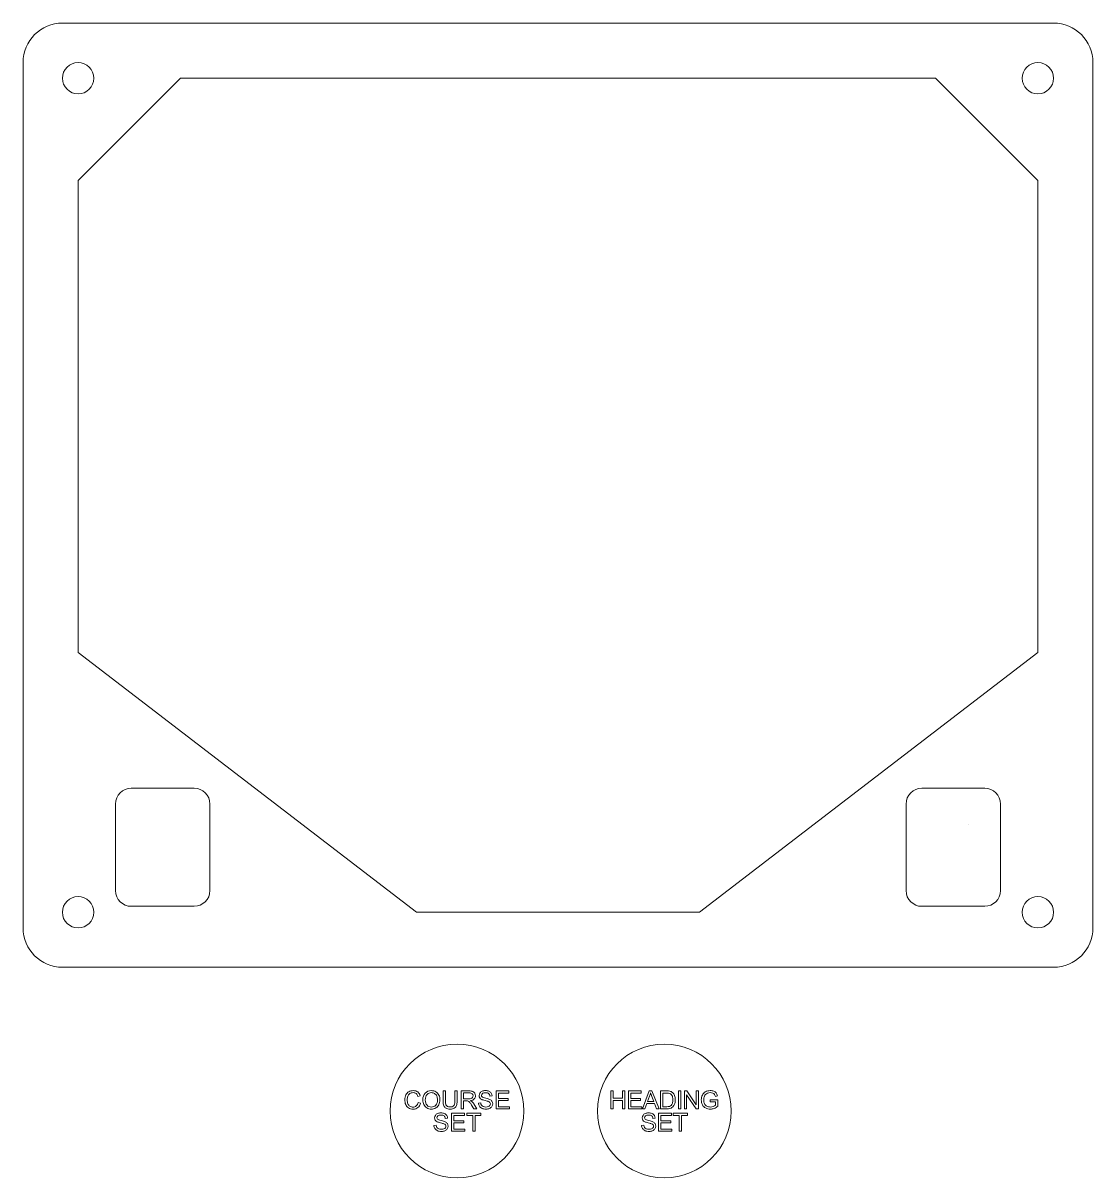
# Model space of a CAD drawing. Header units: millimetres. Extents: x -68 to 211, y -124 to 124.
# Drawn here: x 75.1 to 211.1, y -22.6 to 124.2 of the extents above; entities that cross this region are included whole.
import ezdxf

# ---------------------------------------------------------------- set-up
doc = ezdxf.new("R2010")
doc.units = ezdxf.units.MM
doc.header["$MEASUREMENT"] = 0
doc.layers.add('Layer 1', color=7, linetype='Continuous')

msp = doc.modelspace()

# ---------------------------------------------------------------- linework, layer by layer
at = {"layer": 'Layer 1', "color": 250, "lineweight": 9}
for centre, major_axis in [((82.1061, 117.1821), (0, 2)), ((204.106, 117.1821), (0, 2)), ((82.1061, 11.1822), (0, 2)), ((204.106, 11.1822), (0, 2)), ((130.2755, -14.0834), (0, 8.5001)), ((156.6283, -14.0834), (0, 8.5001))]:
    msp.add_ellipse(centre, major_axis=major_axis, ratio=1, dxfattribs=at)
for points in [[(206.1061, 4.1822), (206.1061, 4.1822), (80.106, 4.1822), (80.106, 4.1822), (80.106, 4.1822), (77.356, 4.1822), (75.1061, 6.4322), (75.1061, 9.1822), (75.1061, 9.1822), (75.1061, 9.1822), (75.1061, 119.1821), (75.1061, 119.1821), (75.1061, 119.1821), (75.1061, 121.9321), (77.356, 124.1821), (80.106, 124.1821), (80.106, 124.1821), (80.106, 124.1821), (206.1061, 124.1821), (206.1061, 124.1821), (206.1061, 124.1821), (208.8561, 124.1821), (211.106, 121.9321), (211.106, 119.1821), (211.106, 119.1821), (211.106, 119.1821), (211.106, 9.1822), (211.106, 9.1822), (211.106, 9.1822), (211.106, 6.4322), (208.8561, 4.1822), (206.1061, 4.1822)], [(82.1061, 104.1821), (82.1061, 104.1821), (95.1062, 117.1821), (95.1062, 117.1821), (95.1062, 117.1821), (95.1062, 117.1821), (191.1059, 117.1821), (191.1059, 117.1821), (191.1059, 117.1821), (191.1059, 117.1821), (204.106, 104.1821), (204.106, 104.1821), (204.106, 104.1821), (204.106, 104.1821), (204.106, 44.1822), (204.106, 44.1822), (204.106, 44.1822), (204.106, 44.1822), (161.106, 11.1822), (161.106, 11.1822), (161.106, 11.1822), (161.106, 11.1822), (125.1061, 11.1822), (125.1061, 11.1822), (125.1061, 11.1822), (125.1061, 11.1822), (82.1061, 44.1822), (82.1061, 44.1822), (82.1061, 44.1822), (82.1061, 44.1822), (82.1061, 104.1821), (82.1061, 104.1821)], [(96.856, 26.9322), (96.856, 26.9322), (88.856, 26.9322), (88.856, 26.9322), (88.856, 26.9322), (87.756, 26.9321), (86.856, 26.0321), (86.856, 24.9321), (86.856, 24.9321), (86.856, 24.9321), (86.8561, 13.9321), (86.8561, 13.9321), (86.8561, 13.9321), (86.8562, 12.8321), (87.7561, 11.9321), (88.8562, 11.9322), (88.8562, 11.9322), (88.8562, 11.9322), (96.8562, 11.9322), (96.8562, 11.9322), (96.8562, 11.9322), (97.9562, 11.9322), (98.8562, 12.8322), (98.8561, 13.9323), (98.8561, 13.9323), (98.8561, 13.9323), (98.856, 24.9322), (98.856, 24.9322), (98.856, 24.9322), (98.856, 26.0322), (97.9561, 26.9322), (96.856, 26.9322)], [(197.356, 26.9322), (197.356, 26.9322), (189.356, 26.9322), (189.356, 26.9322), (189.356, 26.9322), (188.256, 26.9321), (187.356, 26.0321), (187.356, 24.9321), (187.356, 24.9321), (187.356, 24.9321), (187.3561, 13.9321), (187.3561, 13.9321), (187.3561, 13.9321), (187.3562, 12.8321), (188.2561, 11.9321), (189.3562, 11.9322), (189.3562, 11.9322), (189.3562, 11.9322), (197.3562, 11.9322), (197.3562, 11.9322), (197.3562, 11.9322), (198.4562, 11.9322), (199.3562, 12.8322), (199.3561, 13.9323), (199.3561, 13.9323), (199.3561, 13.9323), (199.356, 24.9322), (199.356, 24.9322), (199.356, 24.9322), (199.356, 26.0322), (198.4561, 26.9322), (197.356, 26.9322)]]:
    msp.add_open_spline(points, degree=3, knots=[0, 0, 0, 0, 0.11111111, 0.11111111, 0.11111111, 0.11111111, 0.22222222, 0.22222222, 0.22222222, 0.22222222, 0.33333333, 0.33333333, 0.33333333, 0.33333333, 0.44444444, 0.44444444, 0.44444444, 0.44444444, 0.55555556, 0.55555556, 0.55555556, 0.55555556, 0.66666667, 0.66666667, 0.66666667, 0.66666667, 0.77777778, 0.77777778, 0.77777778, 0.77777778, 1, 1, 1, 1], dxfattribs=at)
msp.add_open_spline([(195.3344, 22.3199), (195.3344, 22.3199), (195.324, 22.327), (195.324, 22.327)], degree=3, dxfattribs=at)
at = {"layer": 'Layer 1', "color": 240, "lineweight": 9}
for points, knots in [([(125.3315, -13.0036), (125.3315, -13.0036), (125.6332, -13.0798), (125.6332, -13.0798), (125.6332, -13.0798), (125.5702, -13.327), (125.4569, -13.5148), (125.2934, -13.6445), (125.2934, -13.6445), (125.1299, -13.7741), (124.9299, -13.8392), (124.6934, -13.8392), (124.6934, -13.8392), (124.4489, -13.8392), (124.2499, -13.7895), (124.0965, -13.6894), (124.0965, -13.6894), (123.943, -13.59), (123.8266, -13.4455), (123.7467, -13.2566), (123.7467, -13.2566), (123.6668, -13.0671), (123.6266, -12.8645), (123.6266, -12.6475), (123.6266, -12.6475), (123.6266, -12.411), (123.6715, -12.2046), (123.762, -12.0284), (123.762, -12.0284), (123.8525, -11.8522), (123.9811, -11.7183), (124.1478, -11.6268), (124.1478, -11.6268), (124.3145, -11.5352), (124.4981, -11.4897), (124.6981, -11.4897), (124.6981, -11.4897), (124.9257, -11.4897), (125.1167, -11.5474), (125.2712, -11.6633), (125.2712, -11.6633), (125.4262, -11.7792), (125.5342, -11.9416), (125.5951, -12.1512), (125.5951, -12.1512), (125.5951, -12.1512), (125.2998, -12.221), (125.2998, -12.221), (125.2998, -12.221), (125.2474, -12.0559), (125.1707, -11.9353), (125.0706, -11.8601), (125.0706, -11.8601), (124.9706, -11.7844), (124.8447, -11.7469), (124.6928, -11.7469), (124.6928, -11.7469), (124.5187, -11.7469), (124.3727, -11.7887), (124.2557, -11.8723), (124.2557, -11.8723), (124.1388, -11.9559), (124.0562, -12.0686), (124.0091, -12.2094), (124.0091, -12.2094), (123.9615, -12.3507), (123.9377, -12.4962), (123.9377, -12.6459), (123.9377, -12.6459), (123.9377, -12.8391), (123.9657, -13.0079), (124.0218, -13.1518), (124.0218, -13.1518), (124.0779, -13.2963), (124.1652, -13.4037), (124.2838, -13.4751), (124.2838, -13.4751), (124.4023, -13.5466), (124.5304, -13.582), (124.6685, -13.582), (124.6685, -13.582), (124.8368, -13.582), (124.9786, -13.5333), (125.095, -13.4365), (125.095, -13.4365), (125.2114, -13.3391), (125.2903, -13.1952), (125.3315, -13.0036)], [0, 0, 0, 0, 0.04347826, 0.04347826, 0.04347826, 0.04347826, 0.08695652, 0.08695652, 0.08695652, 0.08695652, 0.13043478, 0.13043478, 0.13043478, 0.13043478, 0.17391304, 0.17391304, 0.17391304, 0.17391304, 0.2173913, 0.2173913, 0.2173913, 0.2173913, 0.26086957, 0.26086957, 0.26086957, 0.26086957, 0.30434783, 0.30434783, 0.30434783, 0.30434783, 0.34782609, 0.34782609, 0.34782609, 0.34782609, 0.39130435, 0.39130435, 0.39130435, 0.39130435, 0.43478261, 0.43478261, 0.43478261, 0.43478261, 0.47826087, 0.47826087, 0.47826087, 0.47826087, 0.52173913, 0.52173913, 0.52173913, 0.52173913, 0.56521739, 0.56521739, 0.56521739, 0.56521739, 0.60869565, 0.60869565, 0.60869565, 0.60869565, 0.65217391, 0.65217391, 0.65217391, 0.65217391, 0.69565217, 0.69565217, 0.69565217, 0.69565217, 0.73913043, 0.73913043, 0.73913043, 0.73913043, 0.7826087, 0.7826087, 0.7826087, 0.7826087, 0.82608696, 0.82608696, 0.82608696, 0.82608696, 0.86956522, 0.86956522, 0.86956522, 0.86956522, 0.91304348, 0.91304348, 0.91304348, 0.91304348, 1, 1, 1, 1]), ([(125.9219, -12.6946), (125.9219, -12.3178), (126.0235, -12.0226), (126.2262, -11.8093), (126.2262, -11.8093), (126.4288, -11.5961), (126.6903, -11.4897), (127.0109, -11.4897), (127.0109, -11.4897), (127.221, -11.4897), (127.4099, -11.54), (127.5787, -11.64), (127.5787, -11.64), (127.747, -11.74), (127.8756, -11.8797), (127.964, -12.0591), (127.964, -12.0591), (128.0523, -12.2379), (128.0968, -12.4411), (128.0968, -12.6682), (128.0968, -12.6682), (128.0968, -12.8983), (128.0502, -13.1047), (127.9571, -13.2862), (127.9571, -13.2862), (127.8639, -13.4683), (127.7322, -13.6058), (127.5618, -13.699), (127.5618, -13.699), (127.3909, -13.7926), (127.2067, -13.8392), (127.0093, -13.8392), (127.0093, -13.8392), (126.795, -13.8392), (126.604, -13.7873), (126.4352, -13.6842), (126.4352, -13.6842), (126.2669, -13.581), (126.1389, -13.4402), (126.0521, -13.2613), (126.0521, -13.2613), (125.9653, -13.083), (125.9219, -12.8941), (125.9219, -12.6946)], [0, 0, 0, 0, 0.08333333, 0.08333333, 0.08333333, 0.08333333, 0.16666667, 0.16666667, 0.16666667, 0.16666667, 0.25, 0.25, 0.25, 0.25, 0.33333333, 0.33333333, 0.33333333, 0.33333333, 0.41666667, 0.41666667, 0.41666667, 0.41666667, 0.5, 0.5, 0.5, 0.5, 0.58333333, 0.58333333, 0.58333333, 0.58333333, 0.66666667, 0.66666667, 0.66666667, 0.66666667, 0.75, 0.75, 0.75, 0.75, 0.83333333, 0.83333333, 0.83333333, 0.83333333, 1, 1, 1, 1]), ([(129.9815, -11.5278), (129.9815, -11.5278), (130.2831, -11.5278), (130.2831, -11.5278), (130.2831, -11.5278), (130.2831, -11.5278), (130.2831, -12.8407), (130.2831, -12.8407), (130.2831, -12.8407), (130.2831, -13.0693), (130.2571, -13.2508), (130.2058, -13.3852), (130.2058, -13.3852), (130.154, -13.5191), (130.0608, -13.6286), (129.9264, -13.7127), (129.9264, -13.7127), (129.7915, -13.7969), (129.6153, -13.8392), (129.3962, -13.8392), (129.3962, -13.8392), (129.184, -13.8392), (129.0099, -13.8027), (128.875, -13.7291), (128.875, -13.7291), (128.7395, -13.6556), (128.6432, -13.5497), (128.5855, -13.4106), (128.5855, -13.4106), (128.5278, -13.2714), (128.4987, -13.0814), (128.4987, -12.8407), (128.4987, -12.8407), (128.4987, -12.8407), (128.4987, -11.5278), (128.4987, -11.5278), (128.4987, -11.5278), (128.4987, -11.5278), (128.8004, -11.5278), (128.8004, -11.5278), (128.8004, -11.5278), (128.8004, -11.5278), (128.8004, -12.8401), (128.8004, -12.8401), (128.8004, -12.8401), (128.8004, -13.0375), (128.8189, -13.1836), (128.8554, -13.2767), (128.8554, -13.2767), (128.8919, -13.3704), (128.9543, -13.4429), (129.0438, -13.4931), (129.0438, -13.4931), (129.1327, -13.5439), (129.2417, -13.5693), (129.3703, -13.5693), (129.3703, -13.5693), (129.5904, -13.5693), (129.7476, -13.5191), (129.8412, -13.419), (129.8412, -13.419), (129.9349, -13.3185), (129.9815, -13.1259), (129.9815, -12.8401), (129.9815, -12.8401), (129.9815, -12.8401), (129.9815, -11.5278), (129.9815, -11.5278)], [0, 0, 0, 0, 0.05555556, 0.05555556, 0.05555556, 0.05555556, 0.11111111, 0.11111111, 0.11111111, 0.11111111, 0.16666667, 0.16666667, 0.16666667, 0.16666667, 0.22222222, 0.22222222, 0.22222222, 0.22222222, 0.27777778, 0.27777778, 0.27777778, 0.27777778, 0.33333333, 0.33333333, 0.33333333, 0.33333333, 0.38888889, 0.38888889, 0.38888889, 0.38888889, 0.44444444, 0.44444444, 0.44444444, 0.44444444, 0.5, 0.5, 0.5, 0.5, 0.55555556, 0.55555556, 0.55555556, 0.55555556, 0.61111111, 0.61111111, 0.61111111, 0.61111111, 0.66666667, 0.66666667, 0.66666667, 0.66666667, 0.72222222, 0.72222222, 0.72222222, 0.72222222, 0.77777778, 0.77777778, 0.77777778, 0.77777778, 0.83333333, 0.83333333, 0.83333333, 0.83333333, 0.88888889, 0.88888889, 0.88888889, 0.88888889, 1, 1, 1, 1]), ([(130.8004, -13.8011), (130.8004, -13.8011), (130.8004, -11.5278), (130.8004, -11.5278), (130.8004, -11.5278), (130.8004, -11.5278), (131.808, -11.5278), (131.808, -11.5278), (131.808, -11.5278), (132.0106, -11.5278), (132.1646, -11.5484), (132.2699, -11.5892), (132.2699, -11.5892), (132.3752, -11.6299), (132.4594, -11.7019), (132.5223, -11.8051), (132.5223, -11.8051), (132.5853, -11.9083), (132.6165, -12.0226), (132.6165, -12.1475), (132.6165, -12.1475), (132.6165, -12.3088), (132.5641, -12.4448), (132.4599, -12.5554), (132.4599, -12.5554), (132.3556, -12.666), (132.1948, -12.7359), (131.9768, -12.766), (131.9768, -12.766), (132.0567, -12.8041), (132.117, -12.8422), (132.1583, -12.8793), (132.1583, -12.8793), (132.2461, -12.9597), (132.3292, -13.0608), (132.407, -13.182), (132.407, -13.182), (132.407, -13.182), (132.8001, -13.8011), (132.8001, -13.8011), (132.8001, -13.8011), (132.8001, -13.8011), (132.4244, -13.8011), (132.4244, -13.8011), (132.4244, -13.8011), (132.4244, -13.8011), (132.1239, -13.328), (132.1239, -13.328), (132.1239, -13.328), (132.0366, -13.191), (131.9641, -13.0867), (131.9074, -13.0142), (131.9074, -13.0142), (131.8503, -12.9417), (131.7995, -12.8915), (131.7545, -12.8624), (131.7545, -12.8624), (131.7101, -12.8338), (131.664, -12.8137), (131.6175, -12.802), (131.6175, -12.802), (131.5836, -12.7952), (131.528, -12.7914), (131.4502, -12.7914), (131.4502, -12.7914), (131.4502, -12.7914), (131.1021, -12.7914), (131.1021, -12.7914), (131.1021, -12.7914), (131.1021, -12.7914), (131.1021, -13.8011), (131.1021, -13.8011), (131.1021, -13.8011), (131.1021, -13.8011), (130.8004, -13.8011), (130.8004, -13.8011)], [0, 0, 0, 0, 0.05, 0.05, 0.05, 0.05, 0.1, 0.1, 0.1, 0.1, 0.15, 0.15, 0.15, 0.15, 0.2, 0.2, 0.2, 0.2, 0.25, 0.25, 0.25, 0.25, 0.3, 0.3, 0.3, 0.3, 0.35, 0.35, 0.35, 0.35, 0.4, 0.4, 0.4, 0.4, 0.45, 0.45, 0.45, 0.45, 0.5, 0.5, 0.5, 0.5, 0.55, 0.55, 0.55, 0.55, 0.6, 0.6, 0.6, 0.6, 0.65, 0.65, 0.65, 0.65, 0.7, 0.7, 0.7, 0.7, 0.75, 0.75, 0.75, 0.75, 0.8, 0.8, 0.8, 0.8, 0.85, 0.85, 0.85, 0.85, 0.9, 0.9, 0.9, 0.9, 1, 1, 1, 1]), ([(132.9974, -13.0708), (132.9974, -13.0708), (133.2799, -13.0454), (133.2799, -13.0454), (133.2799, -13.0454), (133.2932, -13.1597), (133.3244, -13.2534), (133.3736, -13.327), (133.3736, -13.327), (133.4228, -13.4), (133.499, -13.4593), (133.6022, -13.5048), (133.6022, -13.5048), (133.7054, -13.5497), (133.8218, -13.5725), (133.9509, -13.5725), (133.9509, -13.5725), (134.0657, -13.5725), (134.1668, -13.5556), (134.2547, -13.5212), (134.2547, -13.5212), (134.3425, -13.4868), (134.4076, -13.4397), (134.4504, -13.3799), (134.4504, -13.3799), (134.4933, -13.3201), (134.515, -13.255), (134.515, -13.1851), (134.515, -13.1851), (134.515, -13.1142), (134.4944, -13.0523), (134.4531, -12.9989), (134.4531, -12.9989), (134.4118, -12.946), (134.3436, -12.9015), (134.2483, -12.865), (134.2483, -12.865), (134.1874, -12.8417), (134.0525, -12.8047), (133.8435, -12.7544), (133.8435, -12.7544), (133.6345, -12.7041), (133.4884, -12.657), (133.4048, -12.6126), (133.4048, -12.6126), (133.2963, -12.5554), (133.2159, -12.4845), (133.163, -12.4004), (133.163, -12.4004), (133.1095, -12.3163), (133.0831, -12.2215), (133.0831, -12.1173), (133.0831, -12.1173), (133.0831, -12.0019), (133.1159, -11.8945), (133.181, -11.795), (133.181, -11.795), (133.2461, -11.695), (133.3408, -11.6193), (133.4662, -11.5675), (133.4662, -11.5675), (133.5911, -11.5156), (133.7302, -11.4897), (133.8832, -11.4897), (133.8832, -11.4897), (134.0515, -11.4897), (134.2001, -11.5167), (134.3287, -11.5712), (134.3287, -11.5712), (134.4573, -11.6252), (134.5563, -11.7051), (134.6256, -11.8109), (134.6256, -11.8109), (134.6949, -11.9162), (134.732, -12.0358), (134.7373, -12.1691), (134.7373, -12.1691), (134.7373, -12.1691), (134.4483, -12.1914), (134.4483, -12.1914), (134.4483, -12.1914), (134.433, -12.048), (134.3806, -11.9395), (134.2912, -11.8665), (134.2912, -11.8665), (134.2017, -11.7929), (134.0694, -11.7564), (133.8948, -11.7564), (133.8948, -11.7564), (133.7128, -11.7564), (133.58, -11.7897), (133.4969, -11.8564), (133.4969, -11.8564), (133.4138, -11.9231), (133.372, -12.0035), (133.372, -12.0977), (133.372, -12.0977), (133.372, -12.1792), (133.4016, -12.2464), (133.4604, -12.2993), (133.4604, -12.2993), (133.5186, -12.3517), (133.6694, -12.4062), (133.9139, -12.4612), (133.9139, -12.4612), (134.1583, -12.5168), (134.3261, -12.565), (134.4171, -12.6062), (134.4171, -12.6062), (134.5489, -12.6671), (134.6468, -12.7438), (134.7097, -12.8375), (134.7097, -12.8375), (134.7727, -12.9306), (134.8039, -13.038), (134.8039, -13.1597), (134.8039, -13.1597), (134.8039, -13.2809), (134.7695, -13.3942), (134.7002, -13.5011), (134.7002, -13.5011), (134.6309, -13.608), (134.5319, -13.691), (134.4023, -13.7503), (134.4023, -13.7503), (134.2726, -13.8096), (134.1271, -13.8392), (133.9647, -13.8392), (133.9647, -13.8392), (133.7594, -13.8392), (133.5874, -13.809), (133.4487, -13.7492), (133.4487, -13.7492), (133.3096, -13.6894), (133.2011, -13.5995), (133.1222, -13.4788), (133.1222, -13.4788), (133.0429, -13.3587), (133.0016, -13.2227), (132.9974, -13.0708)], [0, 0, 0, 0, 0.02777778, 0.02777778, 0.02777778, 0.02777778, 0.05555556, 0.05555556, 0.05555556, 0.05555556, 0.08333333, 0.08333333, 0.08333333, 0.08333333, 0.11111111, 0.11111111, 0.11111111, 0.11111111, 0.13888889, 0.13888889, 0.13888889, 0.13888889, 0.16666667, 0.16666667, 0.16666667, 0.16666667, 0.19444444, 0.19444444, 0.19444444, 0.19444444, 0.22222222, 0.22222222, 0.22222222, 0.22222222, 0.25, 0.25, 0.25, 0.25, 0.27777778, 0.27777778, 0.27777778, 0.27777778, 0.30555556, 0.30555556, 0.30555556, 0.30555556, 0.33333333, 0.33333333, 0.33333333, 0.33333333, 0.36111111, 0.36111111, 0.36111111, 0.36111111, 0.38888889, 0.38888889, 0.38888889, 0.38888889, 0.41666667, 0.41666667, 0.41666667, 0.41666667, 0.44444444, 0.44444444, 0.44444444, 0.44444444, 0.47222222, 0.47222222, 0.47222222, 0.47222222, 0.5, 0.5, 0.5, 0.5, 0.52777778, 0.52777778, 0.52777778, 0.52777778, 0.55555556, 0.55555556, 0.55555556, 0.55555556, 0.58333333, 0.58333333, 0.58333333, 0.58333333, 0.61111111, 0.61111111, 0.61111111, 0.61111111, 0.63888889, 0.63888889, 0.63888889, 0.63888889, 0.66666667, 0.66666667, 0.66666667, 0.66666667, 0.69444444, 0.69444444, 0.69444444, 0.69444444, 0.72222222, 0.72222222, 0.72222222, 0.72222222, 0.75, 0.75, 0.75, 0.75, 0.77777778, 0.77777778, 0.77777778, 0.77777778, 0.80555556, 0.80555556, 0.80555556, 0.80555556, 0.83333333, 0.83333333, 0.83333333, 0.83333333, 0.86111111, 0.86111111, 0.86111111, 0.86111111, 0.88888889, 0.88888889, 0.88888889, 0.88888889, 0.91666667, 0.91666667, 0.91666667, 0.91666667, 0.94444444, 0.94444444, 0.94444444, 0.94444444, 1, 1, 1, 1]), ([(135.2286, -13.8011), (135.2286, -13.8011), (135.2286, -11.5278), (135.2286, -11.5278), (135.2286, -11.5278), (135.2286, -11.5278), (136.8701, -11.5278), (136.8701, -11.5278), (136.8701, -11.5278), (136.8701, -11.5278), (136.8701, -11.7945), (136.8701, -11.7945), (136.8701, -11.7945), (136.8701, -11.7945), (135.5303, -11.7945), (135.5303, -11.7945), (135.5303, -11.7945), (135.5303, -11.7945), (135.5303, -12.493), (135.5303, -12.493), (135.5303, -12.493), (135.5303, -12.493), (136.7844, -12.493), (136.7844, -12.493), (136.7844, -12.493), (136.7844, -12.493), (136.7844, -12.7597), (136.7844, -12.7597), (136.7844, -12.7597), (136.7844, -12.7597), (135.5303, -12.7597), (135.5303, -12.7597), (135.5303, -12.7597), (135.5303, -12.7597), (135.5303, -13.5344), (135.5303, -13.5344), (135.5303, -13.5344), (135.5303, -13.5344), (136.9241, -13.5344), (136.9241, -13.5344), (136.9241, -13.5344), (136.9241, -13.5344), (136.9241, -13.8011), (136.9241, -13.8011), (136.9241, -13.8011), (136.9241, -13.8011), (135.2286, -13.8011), (135.2286, -13.8011)], [0, 0, 0, 0, 0.07692308, 0.07692308, 0.07692308, 0.07692308, 0.15384615, 0.15384615, 0.15384615, 0.15384615, 0.23076923, 0.23076923, 0.23076923, 0.23076923, 0.30769231, 0.30769231, 0.30769231, 0.30769231, 0.38461538, 0.38461538, 0.38461538, 0.38461538, 0.46153846, 0.46153846, 0.46153846, 0.46153846, 0.53846154, 0.53846154, 0.53846154, 0.53846154, 0.61538462, 0.61538462, 0.61538462, 0.61538462, 0.69230769, 0.69230769, 0.69230769, 0.69230769, 0.76923077, 0.76923077, 0.76923077, 0.76923077, 0.84615385, 0.84615385, 0.84615385, 0.84615385, 1, 1, 1, 1]), ([(149.8354, -13.8011), (149.8354, -13.8011), (149.8354, -11.5278), (149.8354, -11.5278), (149.8354, -11.5278), (149.8354, -11.5278), (150.137, -11.5278), (150.137, -11.5278), (150.137, -11.5278), (150.137, -11.5278), (150.137, -12.4644), (150.137, -12.4644), (150.137, -12.4644), (150.137, -12.4644), (151.3118, -12.4644), (151.3118, -12.4644), (151.3118, -12.4644), (151.3118, -12.4644), (151.3118, -11.5278), (151.3118, -11.5278), (151.3118, -11.5278), (151.3118, -11.5278), (151.6134, -11.5278), (151.6134, -11.5278), (151.6134, -11.5278), (151.6134, -11.5278), (151.6134, -13.8011), (151.6134, -13.8011), (151.6134, -13.8011), (151.6134, -13.8011), (151.3118, -13.8011), (151.3118, -13.8011), (151.3118, -13.8011), (151.3118, -13.8011), (151.3118, -12.7311), (151.3118, -12.7311), (151.3118, -12.7311), (151.3118, -12.7311), (150.137, -12.7311), (150.137, -12.7311), (150.137, -12.7311), (150.137, -12.7311), (150.137, -13.8011), (150.137, -13.8011), (150.137, -13.8011), (150.137, -13.8011), (149.8354, -13.8011), (149.8354, -13.8011)], [0, 0, 0, 0, 0.07692308, 0.07692308, 0.07692308, 0.07692308, 0.15384615, 0.15384615, 0.15384615, 0.15384615, 0.23076923, 0.23076923, 0.23076923, 0.23076923, 0.30769231, 0.30769231, 0.30769231, 0.30769231, 0.38461538, 0.38461538, 0.38461538, 0.38461538, 0.46153846, 0.46153846, 0.46153846, 0.46153846, 0.53846154, 0.53846154, 0.53846154, 0.53846154, 0.61538462, 0.61538462, 0.61538462, 0.61538462, 0.69230769, 0.69230769, 0.69230769, 0.69230769, 0.76923077, 0.76923077, 0.76923077, 0.76923077, 0.84615385, 0.84615385, 0.84615385, 0.84615385, 1, 1, 1, 1]), ([(152.0513, -13.8011), (152.0513, -13.8011), (152.0513, -11.5278), (152.0513, -11.5278), (152.0513, -11.5278), (152.0513, -11.5278), (153.6928, -11.5278), (153.6928, -11.5278), (153.6928, -11.5278), (153.6928, -11.5278), (153.6928, -11.7945), (153.6928, -11.7945), (153.6928, -11.7945), (153.6928, -11.7945), (152.353, -11.7945), (152.353, -11.7945), (152.353, -11.7945), (152.353, -11.7945), (152.353, -12.493), (152.353, -12.493), (152.353, -12.493), (152.353, -12.493), (153.6071, -12.493), (153.6071, -12.493), (153.6071, -12.493), (153.6071, -12.493), (153.6071, -12.7597), (153.6071, -12.7597), (153.6071, -12.7597), (153.6071, -12.7597), (152.353, -12.7597), (152.353, -12.7597), (152.353, -12.7597), (152.353, -12.7597), (152.353, -13.5344), (152.353, -13.5344), (152.353, -13.5344), (152.353, -13.5344), (153.7468, -13.5344), (153.7468, -13.5344), (153.7468, -13.5344), (153.7468, -13.5344), (153.7468, -13.8011), (153.7468, -13.8011), (153.7468, -13.8011), (153.7468, -13.8011), (152.0513, -13.8011), (152.0513, -13.8011)], [0, 0, 0, 0, 0.07692308, 0.07692308, 0.07692308, 0.07692308, 0.15384615, 0.15384615, 0.15384615, 0.15384615, 0.23076923, 0.23076923, 0.23076923, 0.23076923, 0.30769231, 0.30769231, 0.30769231, 0.30769231, 0.38461538, 0.38461538, 0.38461538, 0.38461538, 0.46153846, 0.46153846, 0.46153846, 0.46153846, 0.53846154, 0.53846154, 0.53846154, 0.53846154, 0.61538462, 0.61538462, 0.61538462, 0.61538462, 0.69230769, 0.69230769, 0.69230769, 0.69230769, 0.76923077, 0.76923077, 0.76923077, 0.76923077, 0.84615385, 0.84615385, 0.84615385, 0.84615385, 1, 1, 1, 1]), ([(153.8428, -13.8011), (153.8428, -13.8011), (154.7149, -11.5278), (154.7149, -11.5278), (154.7149, -11.5278), (154.7149, -11.5278), (155.0456, -11.5278), (155.0456, -11.5278), (155.0456, -11.5278), (155.0456, -11.5278), (155.9711, -13.8011), (155.9711, -13.8011), (155.9711, -13.8011), (155.9711, -13.8011), (155.6288, -13.8011), (155.6288, -13.8011), (155.6288, -13.8011), (155.6288, -13.8011), (155.3658, -13.1121), (155.3658, -13.1121), (155.3658, -13.1121), (155.3658, -13.1121), (154.4085, -13.1121), (154.4085, -13.1121), (154.4085, -13.1121), (154.4085, -13.1121), (154.1619, -13.8011), (154.1619, -13.8011), (154.1619, -13.8011), (154.1619, -13.8011), (153.8428, -13.8011), (153.8428, -13.8011)], [0, 0, 0, 0, 0.11111111, 0.11111111, 0.11111111, 0.11111111, 0.22222222, 0.22222222, 0.22222222, 0.22222222, 0.33333333, 0.33333333, 0.33333333, 0.33333333, 0.44444444, 0.44444444, 0.44444444, 0.44444444, 0.55555556, 0.55555556, 0.55555556, 0.55555556, 0.66666667, 0.66666667, 0.66666667, 0.66666667, 0.77777778, 0.77777778, 0.77777778, 0.77777778, 1, 1, 1, 1]), ([(156.1392, -13.8011), (156.1392, -13.8011), (156.1392, -11.5278), (156.1392, -11.5278), (156.1392, -11.5278), (156.1392, -11.5278), (156.9223, -11.5278), (156.9223, -11.5278), (156.9223, -11.5278), (157.0991, -11.5278), (157.234, -11.5384), (157.3272, -11.5601), (157.3272, -11.5601), (157.4573, -11.5902), (157.5685, -11.6447), (157.6605, -11.7231), (157.6605, -11.7231), (157.7807, -11.8247), (157.8701, -11.9538), (157.9293, -12.1115), (157.9293, -12.1115), (157.9891, -12.2692), (158.0188, -12.4496), (158.0188, -12.6523), (158.0188, -12.6523), (158.0188, -12.8248), (157.9987, -12.9777), (157.9585, -13.1111), (157.9585, -13.1111), (157.9182, -13.2444), (157.8664, -13.355), (157.8034, -13.4423), (157.8034, -13.4423), (157.7399, -13.5296), (157.6711, -13.5984), (157.596, -13.6482), (157.596, -13.6482), (157.5214, -13.6984), (157.4309, -13.7365), (157.325, -13.7625), (157.325, -13.7625), (157.2187, -13.7884), (157.097, -13.8011), (156.9594, -13.8011), (156.9594, -13.8011), (156.9594, -13.8011), (156.1392, -13.8011), (156.1392, -13.8011)], [0, 0, 0, 0, 0.07692308, 0.07692308, 0.07692308, 0.07692308, 0.15384615, 0.15384615, 0.15384615, 0.15384615, 0.23076923, 0.23076923, 0.23076923, 0.23076923, 0.30769231, 0.30769231, 0.30769231, 0.30769231, 0.38461538, 0.38461538, 0.38461538, 0.38461538, 0.46153846, 0.46153846, 0.46153846, 0.46153846, 0.53846154, 0.53846154, 0.53846154, 0.53846154, 0.61538462, 0.61538462, 0.61538462, 0.61538462, 0.69230769, 0.69230769, 0.69230769, 0.69230769, 0.76923077, 0.76923077, 0.76923077, 0.76923077, 0.84615385, 0.84615385, 0.84615385, 0.84615385, 1, 1, 1, 1]), ([(158.4123, -13.8011), (158.4123, -13.8011), (158.4123, -11.5278), (158.4123, -11.5278), (158.4123, -11.5278), (158.4123, -11.5278), (158.7139, -11.5278), (158.7139, -11.5278), (158.7139, -11.5278), (158.7139, -11.5278), (158.7139, -13.8011), (158.7139, -13.8011), (158.7139, -13.8011), (158.7139, -13.8011), (158.4123, -13.8011), (158.4123, -13.8011)], [0, 0, 0, 0, 0.2, 0.2, 0.2, 0.2, 0.4, 0.4, 0.4, 0.4, 0.6, 0.6, 0.6, 0.6, 1, 1, 1, 1]), ([(159.1698, -13.8011), (159.1698, -13.8011), (159.1698, -11.5278), (159.1698, -11.5278), (159.1698, -11.5278), (159.1698, -11.5278), (159.4788, -11.5278), (159.4788, -11.5278), (159.4788, -11.5278), (159.4788, -11.5278), (160.6716, -13.3121), (160.6716, -13.3121), (160.6716, -13.3121), (160.6716, -13.3121), (160.6716, -11.5278), (160.6716, -11.5278), (160.6716, -11.5278), (160.6716, -11.5278), (160.9605, -11.5278), (160.9605, -11.5278), (160.9605, -11.5278), (160.9605, -11.5278), (160.9605, -13.8011), (160.9605, -13.8011), (160.9605, -13.8011), (160.9605, -13.8011), (160.6515, -13.8011), (160.6515, -13.8011), (160.6515, -13.8011), (160.6515, -13.8011), (159.4587, -12.0167), (159.4587, -12.0167), (159.4587, -12.0167), (159.4587, -12.0167), (159.4587, -13.8011), (159.4587, -13.8011), (159.4587, -13.8011), (159.4587, -13.8011), (159.1698, -13.8011), (159.1698, -13.8011)], [0, 0, 0, 0, 0.09090909, 0.09090909, 0.09090909, 0.09090909, 0.18181818, 0.18181818, 0.18181818, 0.18181818, 0.27272727, 0.27272727, 0.27272727, 0.27272727, 0.36363636, 0.36363636, 0.36363636, 0.36363636, 0.45454545, 0.45454545, 0.45454545, 0.45454545, 0.54545455, 0.54545455, 0.54545455, 0.54545455, 0.63636364, 0.63636364, 0.63636364, 0.63636364, 0.72727273, 0.72727273, 0.72727273, 0.72727273, 0.81818182, 0.81818182, 0.81818182, 0.81818182, 1, 1, 1, 1]), ([(162.4589, -12.9089), (162.4589, -12.9089), (162.4589, -12.6422), (162.4589, -12.6422), (162.4589, -12.6422), (162.4589, -12.6422), (163.4209, -12.6422), (163.4209, -12.6422), (163.4209, -12.6422), (163.4209, -12.6422), (163.4209, -13.4847), (163.4209, -13.4847), (163.4209, -13.4847), (163.2733, -13.6021), (163.1209, -13.691), (162.9637, -13.7503), (162.9637, -13.7503), (162.8066, -13.8096), (162.6452, -13.8392), (162.4801, -13.8392), (162.4801, -13.8392), (162.2568, -13.8392), (162.0541, -13.7916), (161.8715, -13.6958), (161.8715, -13.6958), (161.6895, -13.6005), (161.5514, -13.4619), (161.4588, -13.2815), (161.4588, -13.2815), (161.3656, -13.1005), (161.3191, -12.8983), (161.3191, -12.6756), (161.3191, -12.6756), (161.3191, -12.4544), (161.3651, -12.248), (161.4577, -12.0559), (161.4577, -12.0559), (161.5503, -11.8643), (161.6831, -11.722), (161.8567, -11.6294), (161.8567, -11.6294), (162.0303, -11.5363), (162.2303, -11.4897), (162.4568, -11.4897), (162.4568, -11.4897), (162.6208, -11.4897), (162.7695, -11.5162), (162.9023, -11.5696), (162.9023, -11.5696), (163.0352, -11.623), (163.1394, -11.6971), (163.2146, -11.7919), (163.2146, -11.7919), (163.2902, -11.8871), (163.3474, -12.0115), (163.3865, -12.1644), (163.3865, -12.1644), (163.3865, -12.1644), (163.1151, -12.2385), (163.1151, -12.2385), (163.1151, -12.2385), (163.0807, -12.1231), (163.0383, -12.0321), (162.9881, -11.9654), (162.9881, -11.9654), (162.9373, -11.8993), (162.8653, -11.8464), (162.7711, -11.8067), (162.7711, -11.8067), (162.6774, -11.767), (162.5732, -11.7469), (162.4584, -11.7469), (162.4584, -11.7469), (162.3213, -11.7469), (162.2028, -11.768), (162.1022, -11.8098), (162.1022, -11.8098), (162.0022, -11.8516), (161.9218, -11.9067), (161.8599, -11.9755), (161.8599, -11.9755), (161.7985, -12.0437), (161.7509, -12.1189), (161.717, -12.2004), (161.717, -12.2004), (161.6593, -12.3417), (161.6302, -12.4941), (161.6302, -12.6586), (161.6302, -12.6586), (161.6302, -12.8618), (161.6652, -13.0317), (161.7345, -13.1687), (161.7345, -13.1687), (161.8043, -13.3053), (161.9059, -13.4069), (162.0387, -13.473), (162.0387, -13.473), (162.1721, -13.5392), (162.3134, -13.5725), (162.4631, -13.5725), (162.4631, -13.5725), (162.5933, -13.5725), (162.7203, -13.5471), (162.8441, -13.4968), (162.8441, -13.4968), (162.968, -13.446), (163.0616, -13.3926), (163.1257, -13.3349), (163.1257, -13.3349), (163.1257, -13.3349), (163.1257, -12.9089), (163.1257, -12.9089), (163.1257, -12.9089), (163.1257, -12.9089), (162.4589, -12.9089), (162.4589, -12.9089)], [0, 0, 0, 0, 0.03333333, 0.03333333, 0.03333333, 0.03333333, 0.06666667, 0.06666667, 0.06666667, 0.06666667, 0.1, 0.1, 0.1, 0.1, 0.13333333, 0.13333333, 0.13333333, 0.13333333, 0.16666667, 0.16666667, 0.16666667, 0.16666667, 0.2, 0.2, 0.2, 0.2, 0.23333333, 0.23333333, 0.23333333, 0.23333333, 0.26666667, 0.26666667, 0.26666667, 0.26666667, 0.3, 0.3, 0.3, 0.3, 0.33333333, 0.33333333, 0.33333333, 0.33333333, 0.36666667, 0.36666667, 0.36666667, 0.36666667, 0.4, 0.4, 0.4, 0.4, 0.43333333, 0.43333333, 0.43333333, 0.43333333, 0.46666667, 0.46666667, 0.46666667, 0.46666667, 0.5, 0.5, 0.5, 0.5, 0.53333333, 0.53333333, 0.53333333, 0.53333333, 0.56666667, 0.56666667, 0.56666667, 0.56666667, 0.6, 0.6, 0.6, 0.6, 0.63333333, 0.63333333, 0.63333333, 0.63333333, 0.66666667, 0.66666667, 0.66666667, 0.66666667, 0.7, 0.7, 0.7, 0.7, 0.73333333, 0.73333333, 0.73333333, 0.73333333, 0.76666667, 0.76666667, 0.76666667, 0.76666667, 0.8, 0.8, 0.8, 0.8, 0.83333333, 0.83333333, 0.83333333, 0.83333333, 0.86666667, 0.86666667, 0.86666667, 0.86666667, 0.9, 0.9, 0.9, 0.9, 0.93333333, 0.93333333, 0.93333333, 0.93333333, 1, 1, 1, 1]), ([(126.2331, -12.6999), (126.2331, -12.9735), (126.3066, -13.1889), (126.4537, -13.346), (126.4537, -13.346), (126.6008, -13.5032), (126.7855, -13.582), (127.0078, -13.582), (127.0078, -13.582), (127.2342, -13.582), (127.42, -13.5026), (127.5666, -13.3439), (127.5666, -13.3439), (127.7126, -13.1851), (127.7856, -12.9597), (127.7856, -12.6676), (127.7856, -12.6676), (127.7856, -12.4829), (127.7544, -12.3215), (127.692, -12.184), (127.692, -12.184), (127.6295, -12.0464), (127.538, -11.9395), (127.4179, -11.8638), (127.4179, -11.8638), (127.2972, -11.7881), (127.1623, -11.75), (127.0125, -11.75), (127.0125, -11.75), (126.7998, -11.75), (126.6167, -11.8231), (126.4632, -11.9691), (126.4632, -11.9691), (126.3098, -12.1152), (126.2331, -12.3586), (126.2331, -12.6999)], [0, 0, 0, 0, 0.1, 0.1, 0.1, 0.1, 0.2, 0.2, 0.2, 0.2, 0.3, 0.3, 0.3, 0.3, 0.4, 0.4, 0.4, 0.4, 0.5, 0.5, 0.5, 0.5, 0.6, 0.6, 0.6, 0.6, 0.7, 0.7, 0.7, 0.7, 0.8, 0.8, 0.8, 0.8, 1, 1, 1, 1]), ([(131.1021, -12.5311), (131.1021, -12.5311), (131.7476, -12.5311), (131.7476, -12.5311), (131.7476, -12.5311), (131.8852, -12.5311), (131.9921, -12.5168), (132.0694, -12.4882), (132.0694, -12.4882), (132.1466, -12.4602), (132.2054, -12.4147), (132.2451, -12.3517), (132.2451, -12.3517), (132.2853, -12.2893), (132.3054, -12.2215), (132.3054, -12.148), (132.3054, -12.148), (132.3054, -12.0406), (132.2667, -11.9517), (132.189, -11.8823), (132.189, -11.8823), (132.1112, -11.813), (131.9884, -11.7786), (131.8207, -11.7786), (131.8207, -11.7786), (131.8207, -11.7786), (131.1021, -11.7786), (131.1021, -11.7786), (131.1021, -11.7786), (131.1021, -11.7786), (131.1021, -12.5311), (131.1021, -12.5311)], [0, 0, 0, 0, 0.11111111, 0.11111111, 0.11111111, 0.11111111, 0.22222222, 0.22222222, 0.22222222, 0.22222222, 0.33333333, 0.33333333, 0.33333333, 0.33333333, 0.44444444, 0.44444444, 0.44444444, 0.44444444, 0.55555556, 0.55555556, 0.55555556, 0.55555556, 0.66666667, 0.66666667, 0.66666667, 0.66666667, 0.77777778, 0.77777778, 0.77777778, 0.77777778, 1, 1, 1, 1]), ([(154.4969, -12.8676), (154.4969, -12.8676), (155.2716, -12.8676), (155.2716, -12.8676), (155.2716, -12.8676), (155.2716, -12.8676), (155.0345, -12.2374), (155.0345, -12.2374), (155.0345, -12.2374), (154.9631, -12.0459), (154.9091, -11.8876), (154.8715, -11.7627), (154.8715, -11.7627), (154.8403, -11.9109), (154.7985, -12.0564), (154.7461, -12.2004), (154.7461, -12.2004), (154.7461, -12.2004), (154.4969, -12.8676), (154.4969, -12.8676)], [0, 0, 0, 0, 0.16666667, 0.16666667, 0.16666667, 0.16666667, 0.33333333, 0.33333333, 0.33333333, 0.33333333, 0.5, 0.5, 0.5, 0.5, 0.66666667, 0.66666667, 0.66666667, 0.66666667, 1, 1, 1, 1]), ([(156.4408, -13.5344), (156.4408, -13.5344), (156.9255, -13.5344), (156.9255, -13.5344), (156.9255, -13.5344), (157.0753, -13.5344), (157.1927, -13.5206), (157.2779, -13.4926), (157.2779, -13.4926), (157.3631, -13.4645), (157.4309, -13.4254), (157.4817, -13.3746), (157.4817, -13.3746), (157.5526, -13.3032), (157.6081, -13.2068), (157.6478, -13.0862), (157.6478, -13.0862), (157.6875, -12.9655), (157.7076, -12.8195), (157.7076, -12.6475), (157.7076, -12.6475), (157.7076, -12.4094), (157.6685, -12.2263), (157.5907, -12.0982), (157.5907, -12.0982), (157.5129, -11.9702), (157.4182, -11.8845), (157.3065, -11.8411), (157.3065, -11.8411), (157.2261, -11.8098), (157.0964, -11.7945), (156.9176, -11.7945), (156.9176, -11.7945), (156.9176, -11.7945), (156.4408, -11.7945), (156.4408, -11.7945), (156.4408, -11.7945), (156.4408, -11.7945), (156.4408, -13.5344), (156.4408, -13.5344)], [0, 0, 0, 0, 0.09090909, 0.09090909, 0.09090909, 0.09090909, 0.18181818, 0.18181818, 0.18181818, 0.18181818, 0.27272727, 0.27272727, 0.27272727, 0.27272727, 0.36363636, 0.36363636, 0.36363636, 0.36363636, 0.45454545, 0.45454545, 0.45454545, 0.45454545, 0.54545455, 0.54545455, 0.54545455, 0.54545455, 0.63636364, 0.63636364, 0.63636364, 0.63636364, 0.72727273, 0.72727273, 0.72727273, 0.72727273, 0.81818182, 0.81818182, 0.81818182, 0.81818182, 1, 1, 1, 1]), ([(127.3316, -15.9084), (127.3316, -15.9084), (127.6141, -15.883), (127.6141, -15.883), (127.6141, -15.883), (127.6274, -15.9973), (127.6586, -16.091), (127.7078, -16.1646), (127.7078, -16.1646), (127.757, -16.2376), (127.8332, -16.2969), (127.9364, -16.3424), (127.9364, -16.3424), (128.0396, -16.3873), (128.156, -16.4101), (128.2851, -16.4101), (128.2851, -16.4101), (128.3999, -16.4101), (128.501, -16.3932), (128.5889, -16.3588), (128.5889, -16.3588), (128.6767, -16.3244), (128.7418, -16.2773), (128.7846, -16.2175), (128.7846, -16.2175), (128.8275, -16.1577), (128.8492, -16.0926), (128.8492, -16.0227), (128.8492, -16.0227), (128.8492, -15.9518), (128.8286, -15.8899), (128.7873, -15.8365), (128.7873, -15.8365), (128.746, -15.7836), (128.6778, -15.7391), (128.5825, -15.7026), (128.5825, -15.7026), (128.5216, -15.6793), (128.3867, -15.6423), (128.1777, -15.592), (128.1777, -15.592), (127.9687, -15.5417), (127.8226, -15.4946), (127.739, -15.4502), (127.739, -15.4502), (127.6305, -15.393), (127.5501, -15.3221), (127.4972, -15.238), (127.4972, -15.238), (127.4437, -15.1539), (127.4173, -15.0591), (127.4173, -14.9549), (127.4173, -14.9549), (127.4173, -14.8395), (127.4501, -14.7321), (127.5152, -14.6326), (127.5152, -14.6326), (127.5803, -14.5326), (127.675, -14.4569), (127.8004, -14.4051), (127.8004, -14.4051), (127.9253, -14.3532), (128.0644, -14.3273), (128.2174, -14.3273), (128.2174, -14.3273), (128.3857, -14.3273), (128.5343, -14.3543), (128.6629, -14.4088), (128.6629, -14.4088), (128.7915, -14.4628), (128.8905, -14.5427), (128.9598, -14.6485), (128.9598, -14.6485), (129.0291, -14.7538), (129.0662, -14.8734), (129.0715, -15.0067), (129.0715, -15.0067), (129.0715, -15.0067), (128.7825, -15.029), (128.7825, -15.029), (128.7825, -15.029), (128.7672, -14.8856), (128.7148, -14.7771), (128.6254, -14.7041), (128.6254, -14.7041), (128.5359, -14.6305), (128.4036, -14.594), (128.229, -14.594), (128.229, -14.594), (128.047, -14.594), (127.9142, -14.6273), (127.8311, -14.694), (127.8311, -14.694), (127.748, -14.7607), (127.7062, -14.8411), (127.7062, -14.9353), (127.7062, -14.9353), (127.7062, -15.0168), (127.7358, -15.084), (127.7946, -15.1369), (127.7946, -15.1369), (127.8528, -15.1893), (128.0036, -15.2438), (128.2481, -15.2988), (128.2481, -15.2988), (128.4925, -15.3544), (128.6603, -15.4026), (128.7513, -15.4438), (128.7513, -15.4438), (128.8831, -15.5047), (128.981, -15.5814), (129.0439, -15.6751), (129.0439, -15.6751), (129.1069, -15.7682), (129.1381, -15.8756), (129.1381, -15.9973), (129.1381, -15.9973), (129.1381, -16.1185), (129.1037, -16.2318), (129.0344, -16.3387), (129.0344, -16.3387), (128.9651, -16.4456), (128.8661, -16.5286), (128.7365, -16.5879), (128.7365, -16.5879), (128.6068, -16.6472), (128.4613, -16.6768), (128.2989, -16.6768), (128.2989, -16.6768), (128.0936, -16.6768), (127.9216, -16.6466), (127.7829, -16.5868), (127.7829, -16.5868), (127.6438, -16.527), (127.5353, -16.4371), (127.4564, -16.3164), (127.4564, -16.3164), (127.3771, -16.1963), (127.3358, -16.0603), (127.3316, -15.9084)], [0, 0, 0, 0, 0.02777778, 0.02777778, 0.02777778, 0.02777778, 0.05555556, 0.05555556, 0.05555556, 0.05555556, 0.08333333, 0.08333333, 0.08333333, 0.08333333, 0.11111111, 0.11111111, 0.11111111, 0.11111111, 0.13888889, 0.13888889, 0.13888889, 0.13888889, 0.16666667, 0.16666667, 0.16666667, 0.16666667, 0.19444444, 0.19444444, 0.19444444, 0.19444444, 0.22222222, 0.22222222, 0.22222222, 0.22222222, 0.25, 0.25, 0.25, 0.25, 0.27777778, 0.27777778, 0.27777778, 0.27777778, 0.30555556, 0.30555556, 0.30555556, 0.30555556, 0.33333333, 0.33333333, 0.33333333, 0.33333333, 0.36111111, 0.36111111, 0.36111111, 0.36111111, 0.38888889, 0.38888889, 0.38888889, 0.38888889, 0.41666667, 0.41666667, 0.41666667, 0.41666667, 0.44444444, 0.44444444, 0.44444444, 0.44444444, 0.47222222, 0.47222222, 0.47222222, 0.47222222, 0.5, 0.5, 0.5, 0.5, 0.52777778, 0.52777778, 0.52777778, 0.52777778, 0.55555556, 0.55555556, 0.55555556, 0.55555556, 0.58333333, 0.58333333, 0.58333333, 0.58333333, 0.61111111, 0.61111111, 0.61111111, 0.61111111, 0.63888889, 0.63888889, 0.63888889, 0.63888889, 0.66666667, 0.66666667, 0.66666667, 0.66666667, 0.69444444, 0.69444444, 0.69444444, 0.69444444, 0.72222222, 0.72222222, 0.72222222, 0.72222222, 0.75, 0.75, 0.75, 0.75, 0.77777778, 0.77777778, 0.77777778, 0.77777778, 0.80555556, 0.80555556, 0.80555556, 0.80555556, 0.83333333, 0.83333333, 0.83333333, 0.83333333, 0.86111111, 0.86111111, 0.86111111, 0.86111111, 0.88888889, 0.88888889, 0.88888889, 0.88888889, 0.91666667, 0.91666667, 0.91666667, 0.91666667, 0.94444444, 0.94444444, 0.94444444, 0.94444444, 1, 1, 1, 1]), ([(129.5628, -16.6387), (129.5628, -16.6387), (129.5628, -14.3654), (129.5628, -14.3654), (129.5628, -14.3654), (129.5628, -14.3654), (131.2043, -14.3654), (131.2043, -14.3654), (131.2043, -14.3654), (131.2043, -14.3654), (131.2043, -14.6321), (131.2043, -14.6321), (131.2043, -14.6321), (131.2043, -14.6321), (129.8645, -14.6321), (129.8645, -14.6321), (129.8645, -14.6321), (129.8645, -14.6321), (129.8645, -15.3306), (129.8645, -15.3306), (129.8645, -15.3306), (129.8645, -15.3306), (131.1186, -15.3306), (131.1186, -15.3306), (131.1186, -15.3306), (131.1186, -15.3306), (131.1186, -15.5973), (131.1186, -15.5973), (131.1186, -15.5973), (131.1186, -15.5973), (129.8645, -15.5973), (129.8645, -15.5973), (129.8645, -15.5973), (129.8645, -15.5973), (129.8645, -16.372), (129.8645, -16.372), (129.8645, -16.372), (129.8645, -16.372), (131.2583, -16.372), (131.2583, -16.372), (131.2583, -16.372), (131.2583, -16.372), (131.2583, -16.6387), (131.2583, -16.6387), (131.2583, -16.6387), (131.2583, -16.6387), (129.5628, -16.6387), (129.5628, -16.6387)], [0, 0, 0, 0, 0.07692308, 0.07692308, 0.07692308, 0.07692308, 0.15384615, 0.15384615, 0.15384615, 0.15384615, 0.23076923, 0.23076923, 0.23076923, 0.23076923, 0.30769231, 0.30769231, 0.30769231, 0.30769231, 0.38461538, 0.38461538, 0.38461538, 0.38461538, 0.46153846, 0.46153846, 0.46153846, 0.46153846, 0.53846154, 0.53846154, 0.53846154, 0.53846154, 0.61538462, 0.61538462, 0.61538462, 0.61538462, 0.69230769, 0.69230769, 0.69230769, 0.69230769, 0.76923077, 0.76923077, 0.76923077, 0.76923077, 0.84615385, 0.84615385, 0.84615385, 0.84615385, 1, 1, 1, 1]), ([(132.2608, -16.6387), (132.2608, -16.6387), (132.2608, -14.6321), (132.2608, -14.6321), (132.2608, -14.6321), (132.2608, -14.6321), (131.5115, -14.6321), (131.5115, -14.6321), (131.5115, -14.6321), (131.5115, -14.6321), (131.5115, -14.3654), (131.5115, -14.3654), (131.5115, -14.3654), (131.5115, -14.3654), (133.3118, -14.3654), (133.3118, -14.3654), (133.3118, -14.3654), (133.3118, -14.3654), (133.3118, -14.6321), (133.3118, -14.6321), (133.3118, -14.6321), (133.3118, -14.6321), (132.5625, -14.6321), (132.5625, -14.6321), (132.5625, -14.6321), (132.5625, -14.6321), (132.5625, -16.6387), (132.5625, -16.6387), (132.5625, -16.6387), (132.5625, -16.6387), (132.2608, -16.6387), (132.2608, -16.6387)], [0, 0, 0, 0, 0.11111111, 0.11111111, 0.11111111, 0.11111111, 0.22222222, 0.22222222, 0.22222222, 0.22222222, 0.33333333, 0.33333333, 0.33333333, 0.33333333, 0.44444444, 0.44444444, 0.44444444, 0.44444444, 0.55555556, 0.55555556, 0.55555556, 0.55555556, 0.66666667, 0.66666667, 0.66666667, 0.66666667, 0.77777778, 0.77777778, 0.77777778, 0.77777778, 1, 1, 1, 1]), ([(153.7286, -15.9084), (153.7286, -15.9084), (154.0111, -15.883), (154.0111, -15.883), (154.0111, -15.883), (154.0244, -15.9973), (154.0556, -16.091), (154.1048, -16.1646), (154.1048, -16.1646), (154.154, -16.2376), (154.2302, -16.2969), (154.3334, -16.3424), (154.3334, -16.3424), (154.4366, -16.3873), (154.553, -16.4101), (154.6821, -16.4101), (154.6821, -16.4101), (154.7969, -16.4101), (154.898, -16.3932), (154.9859, -16.3588), (154.9859, -16.3588), (155.0737, -16.3244), (155.1388, -16.2773), (155.1816, -16.2175), (155.1816, -16.2175), (155.2245, -16.1577), (155.2462, -16.0926), (155.2462, -16.0227), (155.2462, -16.0227), (155.2462, -15.9518), (155.2256, -15.8899), (155.1843, -15.8365), (155.1843, -15.8365), (155.143, -15.7836), (155.0748, -15.7391), (154.9795, -15.7026), (154.9795, -15.7026), (154.9186, -15.6793), (154.7837, -15.6423), (154.5747, -15.592), (154.5747, -15.592), (154.3657, -15.5417), (154.2196, -15.4946), (154.136, -15.4502), (154.136, -15.4502), (154.0275, -15.393), (153.9471, -15.3221), (153.8942, -15.238), (153.8942, -15.238), (153.8407, -15.1539), (153.8143, -15.0591), (153.8143, -14.9549), (153.8143, -14.9549), (153.8143, -14.8395), (153.8471, -14.7321), (153.9122, -14.6326), (153.9122, -14.6326), (153.9773, -14.5326), (154.072, -14.4569), (154.1974, -14.4051), (154.1974, -14.4051), (154.3223, -14.3532), (154.4614, -14.3273), (154.6144, -14.3273), (154.6144, -14.3273), (154.7827, -14.3273), (154.9313, -14.3543), (155.0599, -14.4088), (155.0599, -14.4088), (155.1885, -14.4628), (155.2875, -14.5427), (155.3568, -14.6485), (155.3568, -14.6485), (155.4261, -14.7538), (155.4632, -14.8734), (155.4685, -15.0067), (155.4685, -15.0067), (155.4685, -15.0067), (155.1795, -15.029), (155.1795, -15.029), (155.1795, -15.029), (155.1642, -14.8856), (155.1118, -14.7771), (155.0224, -14.7041), (155.0224, -14.7041), (154.9329, -14.6305), (154.8006, -14.594), (154.626, -14.594), (154.626, -14.594), (154.444, -14.594), (154.3112, -14.6273), (154.2281, -14.694), (154.2281, -14.694), (154.145, -14.7607), (154.1032, -14.8411), (154.1032, -14.9353), (154.1032, -14.9353), (154.1032, -15.0168), (154.1328, -15.084), (154.1916, -15.1369), (154.1916, -15.1369), (154.2498, -15.1893), (154.4006, -15.2438), (154.6451, -15.2988), (154.6451, -15.2988), (154.8895, -15.3544), (155.0573, -15.4026), (155.1483, -15.4438), (155.1483, -15.4438), (155.2801, -15.5047), (155.378, -15.5814), (155.4409, -15.6751), (155.4409, -15.6751), (155.5039, -15.7682), (155.5351, -15.8756), (155.5351, -15.9973), (155.5351, -15.9973), (155.5351, -16.1185), (155.5007, -16.2318), (155.4314, -16.3387), (155.4314, -16.3387), (155.3621, -16.4456), (155.2631, -16.5286), (155.1335, -16.5879), (155.1335, -16.5879), (155.0038, -16.6472), (154.8583, -16.6768), (154.6959, -16.6768), (154.6959, -16.6768), (154.4906, -16.6768), (154.3186, -16.6466), (154.1799, -16.5868), (154.1799, -16.5868), (154.0408, -16.527), (153.9323, -16.4371), (153.8534, -16.3164), (153.8534, -16.3164), (153.7741, -16.1963), (153.7328, -16.0603), (153.7286, -15.9084)], [0, 0, 0, 0, 0.02777778, 0.02777778, 0.02777778, 0.02777778, 0.05555556, 0.05555556, 0.05555556, 0.05555556, 0.08333333, 0.08333333, 0.08333333, 0.08333333, 0.11111111, 0.11111111, 0.11111111, 0.11111111, 0.13888889, 0.13888889, 0.13888889, 0.13888889, 0.16666667, 0.16666667, 0.16666667, 0.16666667, 0.19444444, 0.19444444, 0.19444444, 0.19444444, 0.22222222, 0.22222222, 0.22222222, 0.22222222, 0.25, 0.25, 0.25, 0.25, 0.27777778, 0.27777778, 0.27777778, 0.27777778, 0.30555556, 0.30555556, 0.30555556, 0.30555556, 0.33333333, 0.33333333, 0.33333333, 0.33333333, 0.36111111, 0.36111111, 0.36111111, 0.36111111, 0.38888889, 0.38888889, 0.38888889, 0.38888889, 0.41666667, 0.41666667, 0.41666667, 0.41666667, 0.44444444, 0.44444444, 0.44444444, 0.44444444, 0.47222222, 0.47222222, 0.47222222, 0.47222222, 0.5, 0.5, 0.5, 0.5, 0.52777778, 0.52777778, 0.52777778, 0.52777778, 0.55555556, 0.55555556, 0.55555556, 0.55555556, 0.58333333, 0.58333333, 0.58333333, 0.58333333, 0.61111111, 0.61111111, 0.61111111, 0.61111111, 0.63888889, 0.63888889, 0.63888889, 0.63888889, 0.66666667, 0.66666667, 0.66666667, 0.66666667, 0.69444444, 0.69444444, 0.69444444, 0.69444444, 0.72222222, 0.72222222, 0.72222222, 0.72222222, 0.75, 0.75, 0.75, 0.75, 0.77777778, 0.77777778, 0.77777778, 0.77777778, 0.80555556, 0.80555556, 0.80555556, 0.80555556, 0.83333333, 0.83333333, 0.83333333, 0.83333333, 0.86111111, 0.86111111, 0.86111111, 0.86111111, 0.88888889, 0.88888889, 0.88888889, 0.88888889, 0.91666667, 0.91666667, 0.91666667, 0.91666667, 0.94444444, 0.94444444, 0.94444444, 0.94444444, 1, 1, 1, 1]), ([(155.8804, -16.6387), (155.8804, -16.6387), (155.8804, -14.3654), (155.8804, -14.3654), (155.8804, -14.3654), (155.8804, -14.3654), (157.5219, -14.3654), (157.5219, -14.3654), (157.5219, -14.3654), (157.5219, -14.3654), (157.5219, -14.6321), (157.5219, -14.6321), (157.5219, -14.6321), (157.5219, -14.6321), (156.1821, -14.6321), (156.1821, -14.6321), (156.1821, -14.6321), (156.1821, -14.6321), (156.1821, -15.3306), (156.1821, -15.3306), (156.1821, -15.3306), (156.1821, -15.3306), (157.4362, -15.3306), (157.4362, -15.3306), (157.4362, -15.3306), (157.4362, -15.3306), (157.4362, -15.5973), (157.4362, -15.5973), (157.4362, -15.5973), (157.4362, -15.5973), (156.1821, -15.5973), (156.1821, -15.5973), (156.1821, -15.5973), (156.1821, -15.5973), (156.1821, -16.372), (156.1821, -16.372), (156.1821, -16.372), (156.1821, -16.372), (157.5759, -16.372), (157.5759, -16.372), (157.5759, -16.372), (157.5759, -16.372), (157.5759, -16.6387), (157.5759, -16.6387), (157.5759, -16.6387), (157.5759, -16.6387), (155.8804, -16.6387), (155.8804, -16.6387)], [0, 0, 0, 0, 0.07692308, 0.07692308, 0.07692308, 0.07692308, 0.15384615, 0.15384615, 0.15384615, 0.15384615, 0.23076923, 0.23076923, 0.23076923, 0.23076923, 0.30769231, 0.30769231, 0.30769231, 0.30769231, 0.38461538, 0.38461538, 0.38461538, 0.38461538, 0.46153846, 0.46153846, 0.46153846, 0.46153846, 0.53846154, 0.53846154, 0.53846154, 0.53846154, 0.61538462, 0.61538462, 0.61538462, 0.61538462, 0.69230769, 0.69230769, 0.69230769, 0.69230769, 0.76923077, 0.76923077, 0.76923077, 0.76923077, 0.84615385, 0.84615385, 0.84615385, 0.84615385, 1, 1, 1, 1]), ([(158.499, -16.6387), (158.499, -16.6387), (158.499, -14.6321), (158.499, -14.6321), (158.499, -14.6321), (158.499, -14.6321), (157.7497, -14.6321), (157.7497, -14.6321), (157.7497, -14.6321), (157.7497, -14.6321), (157.7497, -14.3654), (157.7497, -14.3654), (157.7497, -14.3654), (157.7497, -14.3654), (159.55, -14.3654), (159.55, -14.3654), (159.55, -14.3654), (159.55, -14.3654), (159.55, -14.6321), (159.55, -14.6321), (159.55, -14.6321), (159.55, -14.6321), (158.8007, -14.6321), (158.8007, -14.6321), (158.8007, -14.6321), (158.8007, -14.6321), (158.8007, -16.6387), (158.8007, -16.6387), (158.8007, -16.6387), (158.8007, -16.6387), (158.499, -16.6387), (158.499, -16.6387)], [0, 0, 0, 0, 0.11111111, 0.11111111, 0.11111111, 0.11111111, 0.22222222, 0.22222222, 0.22222222, 0.22222222, 0.33333333, 0.33333333, 0.33333333, 0.33333333, 0.44444444, 0.44444444, 0.44444444, 0.44444444, 0.55555556, 0.55555556, 0.55555556, 0.55555556, 0.66666667, 0.66666667, 0.66666667, 0.66666667, 0.77777778, 0.77777778, 0.77777778, 0.77777778, 1, 1, 1, 1])]:
    msp.add_open_spline(points, degree=3, knots=knots, dxfattribs=at)

doc.saveas('drawing.dxf')
